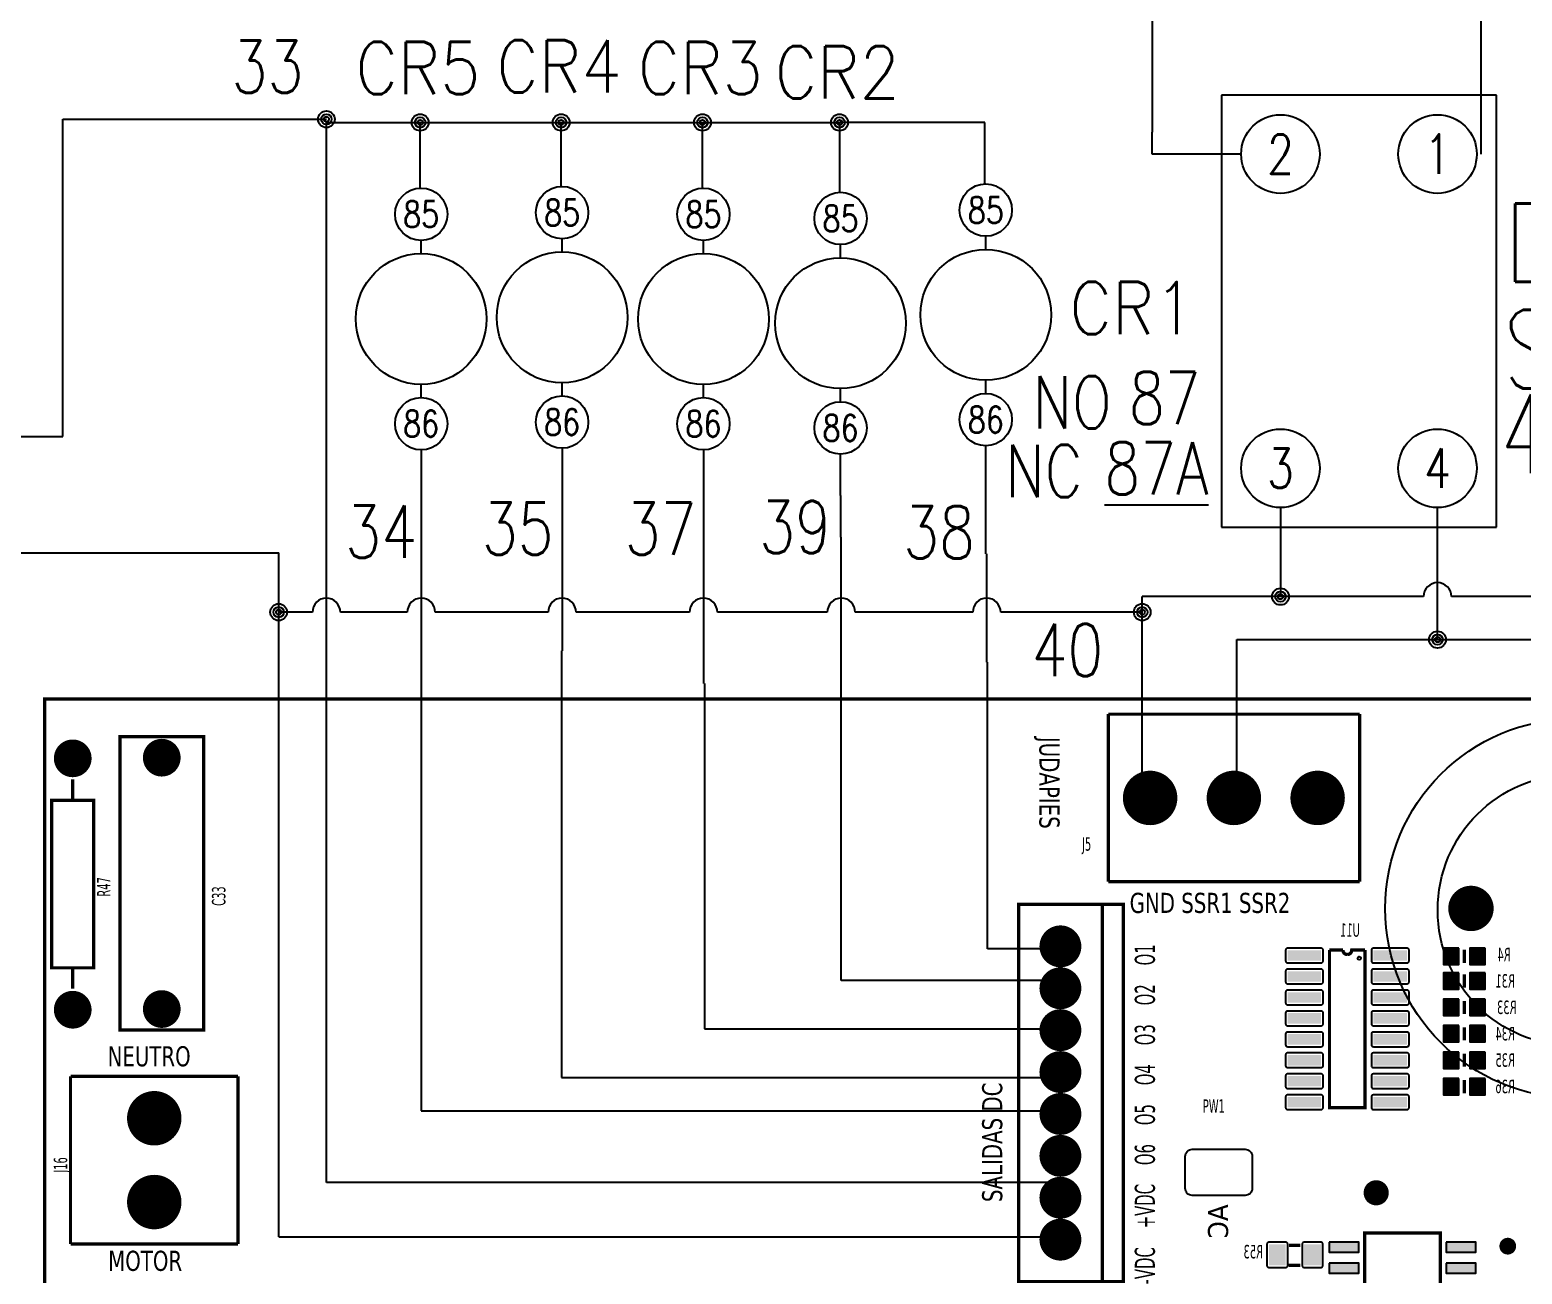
# Model space of a CAD drawing. Header units: millimetres. Extents: x 123.5 to 144.3, y 105.4 to 121.6.
# Drawn here: x 127.99 to 133.33, y 109.16 to 113.61 of the extents above; entities that cross this region are included whole.
import ezdxf
from ezdxf.enums import TextEntityAlignment as Align

# ---------------------------------------------------------------- set-up
doc = ezdxf.new("R2010")
doc.units = ezdxf.units.MM
for name, color, linetype in [('DESC', 250, 'Continuous'), ('MISC', 7, 'Continuous'), ('SYMS', 7, 'Continuous'), ('TAGS', 250, 'Continuous'), ('TERMS', 250, 'Continuous'), ('WIREFIXED', 7, 'Continuous'), ('WIRES', 7, 'Continuous'), ('XREF', 7, 'Continuous')]:
    doc.layers.add(name, color=color, linetype=linetype)
doc.styles.get("Standard").update_dxf_attribs({"font": 'tahoma.ttf'})
doc.styles.add('WD', font='romans.shx')

# ---------------------------------------------------------------- blocks, each defined once
blk = doc.blocks.new('RPAD')
blk.add_trace([(-0.5, -0.5), (-0.5, 0.5), (0.5, -0.5), (0.5, 0.5)])
blk = doc.blocks.new('EPAD')
at = {"const_width": 0.5}
blk.add_lwpolyline([(-0.25, 0, 1), (0.25, 0, 1)], format="xyb", close=True, dxfattribs=at)
blk = doc.blocks.new('psocboardV2')
at = {"const_width": 0.00787}
for points in [[(113.3921, 109.2416), (120.0378, 109.2416), (120.0378, 112.3558), (113.3921, 112.3558), (113.3921, 109.2416)], [(113.3921, 109.2416), (120.0378, 109.2416), (120.0378, 112.3558), (113.3921, 112.3558), (113.3921, 109.2416)], [(113.3921, 109.2416), (120.0378, 109.2416), (120.0378, 112.3558), (113.3921, 112.3558), (113.3921, 109.2416)], [(115.9315, 111.9196), (115.9315, 112.3196)], [(116.5315, 112.3196), (115.9315, 112.3196)], [(115.9315, 111.9196), (115.9315, 112.3196)], [(116.5315, 112.3196), (115.9315, 112.3196)], [(115.9315, 111.9196), (115.9315, 112.3196)], [(116.5315, 112.3196), (115.9315, 112.3196)], [(116.5315, 111.9196), (116.5315, 112.3196)], [(116.5315, 111.9196), (116.5315, 112.3196)], [(116.5315, 111.9196), (116.5315, 112.3196)], [(113.5716, 111.5657), (113.7716, 111.5657), (113.7716, 112.2657), (113.5716, 112.2657), (113.5716, 111.5657)], [(113.5716, 111.5657), (113.7716, 111.5657), (113.7716, 112.2657), (113.5716, 112.2657), (113.5716, 111.5657)], [(113.5716, 111.5657), (113.7716, 111.5657), (113.7716, 112.2657), (113.5716, 112.2657), (113.5716, 111.5657)], [(113.459, 112.1641), (113.459, 112.1141)], [(113.459, 112.1641), (113.459, 112.1141)], [(113.459, 112.1641), (113.459, 112.1141)], [(113.409, 111.7141), (113.509, 111.7141), (113.509, 112.1141), (113.409, 112.1141), (113.409, 111.7141)], [(113.409, 111.7141), (113.509, 111.7141), (113.509, 112.1141), (113.409, 112.1141), (113.409, 111.7141)], [(113.409, 111.7141), (113.509, 111.7141), (113.509, 112.1141), (113.409, 112.1141), (113.409, 111.7141)], [(115.9315, 111.9196), (116.5315, 111.9196)], [(115.9315, 111.9196), (116.5315, 111.9196)], [(115.9315, 111.9196), (116.5315, 111.9196)], [(115.7173, 110.9653), (115.9673, 110.9653), (115.9673, 111.8653), (115.7173, 111.8653), (115.7173, 110.9653)], [(115.7173, 110.9653), (115.9673, 110.9653), (115.9673, 111.8653), (115.7173, 111.8653), (115.7173, 110.9653)], [(115.7173, 110.9653), (115.9673, 110.9653), (115.9673, 111.8653), (115.7173, 111.8653), (115.7173, 110.9653)], [(115.9173, 111.8653), (115.9173, 110.9653)], [(115.9173, 111.8653), (115.9173, 110.9653)], [(115.9173, 111.8653), (115.9173, 110.9653)], [(116.4917, 111.7564), (116.4598, 111.7564)], [(116.4598, 111.7564), (116.4598, 111.7434)], [(116.4917, 111.7564), (116.4598, 111.7564)], [(116.4598, 111.7564), (116.4598, 111.7434)], [(116.4917, 111.7564), (116.4598, 111.7564)], [(116.4598, 111.7564), (116.4598, 111.7434)], [(116.4598, 111.7434), (116.4598, 111.3934)], [(116.4598, 111.7434), (116.4598, 111.3934)], [(116.4598, 111.7434), (116.4598, 111.3934)], [(116.4917, 111.7564), (116.4925, 111.7522), (116.4948, 111.7489), (116.4981, 111.7466), (116.5023, 111.7458)], [(116.4917, 111.7564), (116.4925, 111.7522), (116.4948, 111.7489), (116.4981, 111.7466), (116.5023, 111.7458)], [(116.4917, 111.7564), (116.4925, 111.7522), (116.4948, 111.7489), (116.4981, 111.7466), (116.5023, 111.7458)], [(116.5448, 111.7564), (116.5129, 111.7564), (116.5121, 111.7522), (116.5099, 111.7489), (116.5065, 111.7466), (116.5023, 111.7458)], [(116.5448, 111.7564), (116.5129, 111.7564), (116.5121, 111.7522), (116.5099, 111.7489), (116.5065, 111.7466), (116.5023, 111.7458)], [(116.5448, 111.7564), (116.5129, 111.7564), (116.5121, 111.7522), (116.5099, 111.7489), (116.5065, 111.7466), (116.5023, 111.7458)], [(116.5448, 111.7434), (116.5448, 111.7564)], [(116.5448, 111.7434), (116.5448, 111.7564)], [(116.5448, 111.7434), (116.5448, 111.7564)], [(116.5448, 111.7434), (116.5448, 111.3934)], [(116.5448, 111.7434), (116.5448, 111.3934)], [(116.5448, 111.7434), (116.5448, 111.3934)], [(116.7819, 111.7574), (116.7819, 111.7259)], [(116.7819, 111.7574), (116.7819, 111.7259)], [(116.7819, 111.7574), (116.7819, 111.7259)], [(113.459, 111.7141), (113.459, 111.6641)], [(113.459, 111.7141), (113.459, 111.6641)], [(113.459, 111.7141), (113.459, 111.6641)], [(116.7819, 111.6983), (116.7819, 111.6668)], [(116.7819, 111.6983), (116.7819, 111.6668)], [(116.7819, 111.6983), (116.7819, 111.6668)], [(116.7819, 111.6353), (116.7819, 111.6038)], [(116.7819, 111.6353), (116.7819, 111.6038)], [(116.7819, 111.6353), (116.7819, 111.6038)], [(116.7819, 111.5723), (116.7819, 111.5408)], [(116.7819, 111.5723), (116.7819, 111.5408)], [(116.7819, 111.5723), (116.7819, 111.5408)], [(116.7819, 111.5094), (116.7819, 111.4779)], [(116.7819, 111.5094), (116.7819, 111.4779)], [(116.7819, 111.5094), (116.7819, 111.4779)], [(113.4537, 111.455), (113.8537, 111.455)], [(113.4537, 111.055), (113.4537, 111.455)], [(113.4537, 111.455), (113.8537, 111.455)], [(113.4537, 111.055), (113.4537, 111.455)], [(113.4537, 111.455), (113.8537, 111.455)], [(113.4537, 111.055), (113.4537, 111.455)], [(113.8537, 111.055), (113.8537, 111.455)], [(113.8537, 111.055), (113.8537, 111.455)], [(113.8537, 111.055), (113.8537, 111.455)], [(116.7819, 111.4464), (116.7819, 111.4149)], [(116.7819, 111.4464), (116.7819, 111.4149)], [(116.7819, 111.4464), (116.7819, 111.4149)], [(116.4898, 111.3804), (116.4598, 111.3804), (116.4598, 111.3934)], [(116.4898, 111.3804), (116.4598, 111.3804), (116.4598, 111.3934)], [(116.4898, 111.3804), (116.4598, 111.3804), (116.4598, 111.3934)], [(116.5448, 111.3934), (116.5448, 111.3804), (116.5148, 111.3804)], [(116.5448, 111.3934), (116.5448, 111.3804), (116.5148, 111.3804)], [(116.5448, 111.3934), (116.5448, 111.3804), (116.5148, 111.3804)], [(116.5148, 111.3804), (116.4898, 111.3804)], [(116.5148, 111.3804), (116.4898, 111.3804)], [(116.5148, 111.3804), (116.4898, 111.3804)], [(116.5437, 111.0808), (116.7248, 111.0808), (116.7248, 110.8643), (116.5437, 110.8643), (116.5437, 111.0808)], [(116.5437, 111.0808), (116.7248, 111.0808), (116.7248, 110.8643), (116.5437, 110.8643), (116.5437, 111.0808)], [(116.5437, 111.0808), (116.7248, 111.0808), (116.7248, 110.8643), (116.5437, 110.8643), (116.5437, 111.0808)], [(113.4537, 111.055), (113.8537, 111.055)], [(113.4537, 111.055), (113.8537, 111.055)], [(113.4537, 111.055), (113.8537, 111.055)], [(116.3903, 111.052), (116.3633, 111.052)], [(116.3903, 111.052), (116.3633, 111.052)], [(116.3903, 111.052), (116.3633, 111.052)], [(116.3903, 111.004), (116.3623, 111.004)], [(116.3903, 111.004), (116.3623, 111.004)], [(116.3903, 111.004), (116.3623, 111.004)]]:
    blk.add_lwpolyline(points, dxfattribs=at)
for points in [[(116.3548, 111.7559), (116.3548, 111.7309), (116.3549, 111.7299), (116.3552, 111.7289), (116.3557, 111.7281), (116.3563, 111.7274), (116.357, 111.7267), (116.3579, 111.7263), (116.3588, 111.726), (116.3598, 111.7259), (116.4398, 111.7259), (116.4408, 111.726), (116.4418, 111.7263), (116.4426, 111.7267), (116.4434, 111.7274), (116.444, 111.7281), (116.4444, 111.7289), (116.4447, 111.7299), (116.4448, 111.7309), (116.4448, 111.7559), (116.4447, 111.7569), (116.4444, 111.7579), (116.444, 111.7587), (116.4434, 111.7595), (116.4426, 111.7601), (116.4418, 111.7605), (116.4408, 111.7608), (116.4398, 111.7609), (116.3598, 111.7609), (116.3588, 111.7608), (116.3579, 111.7605), (116.357, 111.7601), (116.3563, 111.7595), (116.3557, 111.7587), (116.3552, 111.7579), (116.3549, 111.7569), (116.3548, 111.7559)], [(116.6498, 111.7309), (116.6498, 111.7559), (116.6497, 111.7569), (116.6494, 111.7579), (116.649, 111.7587), (116.6484, 111.7595), (116.6476, 111.7601), (116.6468, 111.7605), (116.6458, 111.7608), (116.6448, 111.7609), (116.5648, 111.7609), (116.5638, 111.7608), (116.5629, 111.7605), (116.562, 111.7601), (116.5613, 111.7595), (116.5607, 111.7587), (116.5602, 111.7579), (116.5599, 111.7569), (116.5598, 111.7559), (116.5598, 111.7309), (116.5599, 111.7299), (116.5602, 111.7289), (116.5607, 111.7281), (116.5613, 111.7274), (116.562, 111.7267), (116.5629, 111.7263), (116.5638, 111.726), (116.5648, 111.7259), (116.6448, 111.7259), (116.6458, 111.726), (116.6468, 111.7263), (116.6476, 111.7267), (116.6484, 111.7274), (116.649, 111.7281), (116.6494, 111.7289), (116.6497, 111.7299), (116.6498, 111.7309)], [(116.7689, 111.7611), (116.7319, 111.7611), (116.7319, 111.7221), (116.7689, 111.7221), (116.7689, 111.7611)], [(116.8318, 111.7611), (116.7948, 111.7611), (116.7948, 111.7221), (116.8318, 111.7221), (116.8318, 111.7611)], [(116.3548, 111.7059), (116.3548, 111.6809), (116.3549, 111.6799), (116.3552, 111.6789), (116.3557, 111.6781), (116.3563, 111.6774), (116.357, 111.6767), (116.3579, 111.6763), (116.3588, 111.676), (116.3598, 111.6759), (116.4398, 111.6759), (116.4408, 111.676), (116.4418, 111.6763), (116.4426, 111.6767), (116.4434, 111.6774), (116.444, 111.6781), (116.4444, 111.6789), (116.4447, 111.6799), (116.4448, 111.6809), (116.4448, 111.7059), (116.4447, 111.7069), (116.4444, 111.7079), (116.444, 111.7087), (116.4434, 111.7095), (116.4426, 111.7101), (116.4418, 111.7105), (116.4408, 111.7108), (116.4398, 111.7109), (116.3598, 111.7109), (116.3588, 111.7108), (116.3579, 111.7105), (116.357, 111.7101), (116.3563, 111.7095), (116.3557, 111.7087), (116.3552, 111.7079), (116.3549, 111.7069), (116.3548, 111.7059)], [(116.6498, 111.6809), (116.6498, 111.7059), (116.6497, 111.7069), (116.6494, 111.7079), (116.649, 111.7087), (116.6484, 111.7095), (116.6476, 111.7101), (116.6468, 111.7105), (116.6458, 111.7108), (116.6448, 111.7109), (116.5648, 111.7109), (116.5638, 111.7108), (116.5629, 111.7105), (116.562, 111.7101), (116.5613, 111.7095), (116.5607, 111.7087), (116.5602, 111.7079), (116.5599, 111.7069), (116.5598, 111.7059), (116.5598, 111.6809), (116.5599, 111.6799), (116.5602, 111.6789), (116.5607, 111.6781), (116.5613, 111.6774), (116.562, 111.6767), (116.5629, 111.6763), (116.5638, 111.676), (116.5648, 111.6759), (116.6448, 111.6759), (116.6458, 111.676), (116.6468, 111.6763), (116.6476, 111.6767), (116.6484, 111.6774), (116.649, 111.6781), (116.6494, 111.6789), (116.6497, 111.6799), (116.6498, 111.6809)], [(116.7689, 111.7021), (116.7319, 111.7021), (116.7319, 111.6631), (116.7689, 111.6631), (116.7689, 111.7021)], [(116.8318, 111.7021), (116.7948, 111.7021), (116.7948, 111.6631), (116.8318, 111.6631), (116.8318, 111.7021)], [(116.3548, 111.6559), (116.3548, 111.6309), (116.3549, 111.6299), (116.3552, 111.6289), (116.3557, 111.6281), (116.3563, 111.6274), (116.357, 111.6267), (116.3579, 111.6263), (116.3588, 111.626), (116.3598, 111.6259), (116.4398, 111.6259), (116.4408, 111.626), (116.4418, 111.6263), (116.4426, 111.6267), (116.4434, 111.6274), (116.444, 111.6281), (116.4444, 111.6289), (116.4447, 111.6299), (116.4448, 111.6309), (116.4448, 111.6559), (116.4447, 111.6569), (116.4444, 111.6579), (116.444, 111.6587), (116.4434, 111.6595), (116.4426, 111.6601), (116.4418, 111.6605), (116.4408, 111.6608), (116.4398, 111.6609), (116.3598, 111.6609), (116.3588, 111.6608), (116.3579, 111.6605), (116.357, 111.6601), (116.3563, 111.6595), (116.3557, 111.6587), (116.3552, 111.6579), (116.3549, 111.6569), (116.3548, 111.6559)], [(116.6498, 111.6309), (116.6498, 111.6559), (116.6497, 111.6569), (116.6494, 111.6579), (116.649, 111.6587), (116.6484, 111.6595), (116.6476, 111.6601), (116.6468, 111.6605), (116.6458, 111.6608), (116.6448, 111.6609), (116.5648, 111.6609), (116.5638, 111.6608), (116.5629, 111.6605), (116.562, 111.6601), (116.5613, 111.6595), (116.5607, 111.6587), (116.5602, 111.6579), (116.5599, 111.6569), (116.5598, 111.6559), (116.5598, 111.6309), (116.5599, 111.6299), (116.5602, 111.6289), (116.5607, 111.6281), (116.5613, 111.6274), (116.562, 111.6267), (116.5629, 111.6263), (116.5638, 111.626), (116.5648, 111.6259), (116.6448, 111.6259), (116.6458, 111.626), (116.6468, 111.6263), (116.6476, 111.6267), (116.6484, 111.6274), (116.649, 111.6281), (116.6494, 111.6289), (116.6497, 111.6299), (116.6498, 111.6309)], [(116.7689, 111.6391), (116.7319, 111.6391), (116.7319, 111.6001), (116.7689, 111.6001), (116.7689, 111.6391)], [(116.8318, 111.6391), (116.7948, 111.6391), (116.7948, 111.6001), (116.8318, 111.6001), (116.8318, 111.6391)], [(116.3548, 111.6059), (116.3548, 111.5809), (116.3549, 111.5799), (116.3552, 111.5789), (116.3557, 111.5781), (116.3563, 111.5774), (116.357, 111.5767), (116.3579, 111.5763), (116.3588, 111.576), (116.3598, 111.5759), (116.4398, 111.5759), (116.4408, 111.576), (116.4418, 111.5763), (116.4426, 111.5767), (116.4434, 111.5774), (116.444, 111.5781), (116.4444, 111.5789), (116.4447, 111.5799), (116.4448, 111.5809), (116.4448, 111.6059), (116.4447, 111.6069), (116.4444, 111.6079), (116.444, 111.6087), (116.4434, 111.6095), (116.4426, 111.6101), (116.4418, 111.6105), (116.4408, 111.6108), (116.4398, 111.6109), (116.3598, 111.6109), (116.3588, 111.6108), (116.3579, 111.6105), (116.357, 111.6101), (116.3563, 111.6095), (116.3557, 111.6087), (116.3552, 111.6079), (116.3549, 111.6069), (116.3548, 111.6059)], [(116.6498, 111.5809), (116.6498, 111.6059), (116.6497, 111.6069), (116.6494, 111.6079), (116.649, 111.6087), (116.6484, 111.6095), (116.6476, 111.6101), (116.6468, 111.6105), (116.6458, 111.6108), (116.6448, 111.6109), (116.5648, 111.6109), (116.5638, 111.6108), (116.5629, 111.6105), (116.562, 111.6101), (116.5613, 111.6095), (116.5607, 111.6087), (116.5602, 111.6079), (116.5599, 111.6069), (116.5598, 111.6059), (116.5598, 111.5809), (116.5599, 111.5799), (116.5602, 111.5789), (116.5607, 111.5781), (116.5613, 111.5774), (116.562, 111.5767), (116.5629, 111.5763), (116.5638, 111.576), (116.5648, 111.5759), (116.6448, 111.5759), (116.6458, 111.576), (116.6468, 111.5763), (116.6476, 111.5767), (116.6484, 111.5774), (116.649, 111.5781), (116.6494, 111.5789), (116.6497, 111.5799), (116.6498, 111.5809)], [(116.7689, 111.5761), (116.7319, 111.5761), (116.7319, 111.5371), (116.7689, 111.5371), (116.7689, 111.5761)], [(116.8318, 111.5761), (116.7948, 111.5761), (116.7948, 111.5371), (116.8318, 111.5371), (116.8318, 111.5761)], [(116.3548, 111.5559), (116.3548, 111.5309), (116.3549, 111.5299), (116.3552, 111.5289), (116.3557, 111.5281), (116.3563, 111.5274), (116.357, 111.5267), (116.3579, 111.5263), (116.3588, 111.526), (116.3598, 111.5259), (116.4398, 111.5259), (116.4408, 111.526), (116.4418, 111.5263), (116.4426, 111.5267), (116.4434, 111.5274), (116.444, 111.5281), (116.4444, 111.5289), (116.4447, 111.5299), (116.4448, 111.5309), (116.4448, 111.5559), (116.4447, 111.5569), (116.4444, 111.5579), (116.444, 111.5587), (116.4434, 111.5595), (116.4426, 111.5601), (116.4418, 111.5605), (116.4408, 111.5608), (116.4398, 111.5609), (116.3598, 111.5609), (116.3588, 111.5608), (116.3579, 111.5605), (116.357, 111.5601), (116.3563, 111.5595), (116.3557, 111.5587), (116.3552, 111.5579), (116.3549, 111.5569), (116.3548, 111.5559)], [(116.6498, 111.5309), (116.6498, 111.5559), (116.6497, 111.5569), (116.6494, 111.5579), (116.649, 111.5587), (116.6484, 111.5595), (116.6476, 111.5601), (116.6468, 111.5605), (116.6458, 111.5608), (116.6448, 111.5609), (116.5648, 111.5609), (116.5638, 111.5608), (116.5629, 111.5605), (116.562, 111.5601), (116.5613, 111.5595), (116.5607, 111.5587), (116.5602, 111.5579), (116.5599, 111.5569), (116.5598, 111.5559), (116.5598, 111.5309), (116.5599, 111.5299), (116.5602, 111.5289), (116.5607, 111.5281), (116.5613, 111.5274), (116.562, 111.5267), (116.5629, 111.5263), (116.5638, 111.526), (116.5648, 111.5259), (116.6448, 111.5259), (116.6458, 111.526), (116.6468, 111.5263), (116.6476, 111.5267), (116.6484, 111.5274), (116.649, 111.5281), (116.6494, 111.5289), (116.6497, 111.5299), (116.6498, 111.5309)], [(116.3548, 111.5059), (116.3548, 111.4809), (116.3549, 111.4799), (116.3552, 111.4789), (116.3557, 111.4781), (116.3563, 111.4774), (116.357, 111.4767), (116.3579, 111.4763), (116.3588, 111.476), (116.3598, 111.4759), (116.4398, 111.4759), (116.4408, 111.476), (116.4418, 111.4763), (116.4426, 111.4767), (116.4434, 111.4774), (116.444, 111.4781), (116.4444, 111.4789), (116.4447, 111.4799), (116.4448, 111.4809), (116.4448, 111.5059), (116.4447, 111.5069), (116.4444, 111.5079), (116.444, 111.5087), (116.4434, 111.5095), (116.4426, 111.5101), (116.4418, 111.5105), (116.4408, 111.5108), (116.4398, 111.5109), (116.3598, 111.5109), (116.3588, 111.5108), (116.3579, 111.5105), (116.357, 111.5101), (116.3563, 111.5095), (116.3557, 111.5087), (116.3552, 111.5079), (116.3549, 111.5069), (116.3548, 111.5059)], [(116.6498, 111.4809), (116.6498, 111.5059), (116.6497, 111.5069), (116.6494, 111.5079), (116.649, 111.5087), (116.6484, 111.5095), (116.6476, 111.5101), (116.6468, 111.5105), (116.6458, 111.5108), (116.6448, 111.5109), (116.5648, 111.5109), (116.5638, 111.5108), (116.5629, 111.5105), (116.562, 111.5101), (116.5613, 111.5095), (116.5607, 111.5087), (116.5602, 111.5079), (116.5599, 111.5069), (116.5598, 111.5059), (116.5598, 111.4809), (116.5599, 111.4799), (116.5602, 111.4789), (116.5607, 111.4781), (116.5613, 111.4774), (116.562, 111.4767), (116.5629, 111.4763), (116.5638, 111.476), (116.5648, 111.4759), (116.6448, 111.4759), (116.6458, 111.476), (116.6468, 111.4763), (116.6476, 111.4767), (116.6484, 111.4774), (116.649, 111.4781), (116.6494, 111.4789), (116.6497, 111.4799), (116.6498, 111.4809)], [(116.7689, 111.5131), (116.7319, 111.5131), (116.7319, 111.4741), (116.7689, 111.4741), (116.7689, 111.5131)], [(116.8318, 111.5131), (116.7948, 111.5131), (116.7948, 111.4741), (116.8318, 111.4741), (116.8318, 111.5131)], [(116.3548, 111.4559), (116.3548, 111.4309), (116.3549, 111.4299), (116.3552, 111.4289), (116.3557, 111.4281), (116.3563, 111.4274), (116.357, 111.4267), (116.3579, 111.4263), (116.3588, 111.426), (116.3598, 111.4259), (116.4398, 111.4259), (116.4408, 111.426), (116.4418, 111.4263), (116.4426, 111.4267), (116.4434, 111.4274), (116.444, 111.4281), (116.4444, 111.4289), (116.4447, 111.4299), (116.4448, 111.4309), (116.4448, 111.4559), (116.4447, 111.4569), (116.4444, 111.4579), (116.444, 111.4587), (116.4434, 111.4595), (116.4426, 111.4601), (116.4418, 111.4605), (116.4408, 111.4608), (116.4398, 111.4609), (116.3598, 111.4609), (116.3588, 111.4608), (116.3579, 111.4605), (116.357, 111.4601), (116.3563, 111.4595), (116.3557, 111.4587), (116.3552, 111.4579), (116.3549, 111.4569), (116.3548, 111.4559)], [(116.6498, 111.4309), (116.6498, 111.4559), (116.6497, 111.4569), (116.6494, 111.4579), (116.649, 111.4587), (116.6484, 111.4595), (116.6476, 111.4601), (116.6468, 111.4605), (116.6458, 111.4608), (116.6448, 111.4609), (116.5648, 111.4609), (116.5638, 111.4608), (116.5629, 111.4605), (116.562, 111.4601), (116.5613, 111.4595), (116.5607, 111.4587), (116.5602, 111.4579), (116.5599, 111.4569), (116.5598, 111.4559), (116.5598, 111.4309), (116.5599, 111.4299), (116.5602, 111.4289), (116.5607, 111.4281), (116.5613, 111.4274), (116.562, 111.4267), (116.5629, 111.4263), (116.5638, 111.426), (116.5648, 111.4259), (116.6448, 111.4259), (116.6458, 111.426), (116.6468, 111.4263), (116.6476, 111.4267), (116.6484, 111.4274), (116.649, 111.4281), (116.6494, 111.4289), (116.6497, 111.4299), (116.6498, 111.4309)], [(116.7689, 111.4501), (116.7319, 111.4501), (116.7319, 111.4111), (116.7689, 111.4111), (116.7689, 111.4501)], [(116.8318, 111.4501), (116.7948, 111.4501), (116.7948, 111.4111), (116.8318, 111.4111), (116.8318, 111.4501)], [(116.3548, 111.4059), (116.3548, 111.3809), (116.3549, 111.3799), (116.3552, 111.3789), (116.3557, 111.3781), (116.3563, 111.3774), (116.357, 111.3767), (116.3579, 111.3763), (116.3588, 111.376), (116.3598, 111.3759), (116.4398, 111.3759), (116.4408, 111.376), (116.4418, 111.3763), (116.4426, 111.3767), (116.4434, 111.3774), (116.444, 111.3781), (116.4444, 111.3789), (116.4447, 111.3799), (116.4448, 111.3809), (116.4448, 111.4059), (116.4447, 111.4069), (116.4444, 111.4079), (116.444, 111.4087), (116.4434, 111.4095), (116.4426, 111.4101), (116.4418, 111.4105), (116.4408, 111.4108), (116.4398, 111.4109), (116.3598, 111.4109), (116.3588, 111.4108), (116.3579, 111.4105), (116.357, 111.4101), (116.3563, 111.4095), (116.3557, 111.4087), (116.3552, 111.4079), (116.3549, 111.4069), (116.3548, 111.4059)], [(116.6498, 111.3809), (116.6498, 111.4059), (116.6497, 111.4069), (116.6494, 111.4079), (116.649, 111.4087), (116.6484, 111.4095), (116.6476, 111.4101), (116.6468, 111.4105), (116.6458, 111.4108), (116.6448, 111.4109), (116.5648, 111.4109), (116.5638, 111.4108), (116.5629, 111.4105), (116.562, 111.4101), (116.5613, 111.4095), (116.5607, 111.4087), (116.5602, 111.4079), (116.5599, 111.4069), (116.5598, 111.4059), (116.5598, 111.3809), (116.5599, 111.3799), (116.5602, 111.3789), (116.5607, 111.3781), (116.5613, 111.3774), (116.562, 111.3767), (116.5629, 111.3763), (116.5638, 111.376), (116.5648, 111.3759), (116.6448, 111.3759), (116.6458, 111.376), (116.6468, 111.3763), (116.6476, 111.3767), (116.6484, 111.3774), (116.649, 111.3781), (116.6494, 111.3789), (116.6497, 111.3799), (116.6498, 111.3809)], [(116.1152, 111.1879), (116.1152, 111.2639), (116.1156, 111.2674), (116.1165, 111.2706), (116.1181, 111.2735), (116.1202, 111.276), (116.1227, 111.278), (116.1255, 111.2796), (116.1288, 111.2805), (116.1322, 111.2809), (116.2582, 111.2809), (116.2617, 111.2805), (116.2649, 111.2796), (116.2678, 111.278), (116.2703, 111.276), (116.2724, 111.2735), (116.2739, 111.2706), (116.2749, 111.2674), (116.2752, 111.2639), (116.2752, 111.1879), (116.2749, 111.1844), (116.2739, 111.1812), (116.2724, 111.1783), (116.2703, 111.1758), (116.2678, 111.1737), (116.2649, 111.1722), (116.2617, 111.1712), (116.2582, 111.1709), (116.1322, 111.1709), (116.1288, 111.1712), (116.1255, 111.1722), (116.1227, 111.1737), (116.1202, 111.1758), (116.1181, 111.1783), (116.1165, 111.1812), (116.1156, 111.1844), (116.1152, 111.1879)], [(116.3553, 111.059), (116.3153, 111.059), (116.3143, 111.0589), (116.3134, 111.0587), (116.3125, 111.0582), (116.3118, 111.0576), (116.3112, 111.0569), (116.3107, 111.056), (116.3104, 111.0551), (116.3103, 111.054), (116.3103, 111.004), (116.3104, 111.003), (116.3107, 111.0021), (116.3112, 111.0012), (116.3118, 111.0005), (116.3125, 110.9999), (116.3134, 110.9994), (116.3143, 110.9991), (116.3153, 110.999), (116.3553, 110.999), (116.3564, 110.9991), (116.3573, 110.9994), (116.3581, 110.9999), (116.3589, 111.0005), (116.3595, 111.0012), (116.3599, 111.0021), (116.3602, 111.003), (116.3603, 111.004), (116.3603, 111.054), (116.3602, 111.0551), (116.3599, 111.056), (116.3595, 111.0569), (116.3589, 111.0576), (116.3581, 111.0582), (116.3573, 111.0587), (116.3564, 111.0589), (116.3553, 111.059)], [(116.4393, 111.059), (116.3993, 111.059), (116.3983, 111.0589), (116.3974, 111.0587), (116.3965, 111.0582), (116.3958, 111.0576), (116.3952, 111.0569), (116.3947, 111.056), (116.3944, 111.0551), (116.3943, 111.054), (116.3943, 111.004), (116.3944, 111.003), (116.3947, 111.0021), (116.3952, 111.0012), (116.3958, 111.0005), (116.3965, 110.9999), (116.3974, 110.9994), (116.3983, 110.9991), (116.3993, 110.999), (116.4393, 110.999), (116.4404, 110.9991), (116.4413, 110.9994), (116.4421, 110.9999), (116.4429, 111.0005), (116.4435, 111.0012), (116.4439, 111.0021), (116.4442, 111.003), (116.4443, 111.004), (116.4443, 111.054), (116.4442, 111.0551), (116.4439, 111.056), (116.4435, 111.0569), (116.4429, 111.0576), (116.4421, 111.0582), (116.4413, 111.0587), (116.4404, 111.0589), (116.4393, 111.059)], [(116.4589, 111.0595), (116.4589, 111.0355), (116.5299, 111.0355), (116.5299, 111.0595), (116.4589, 111.0595)], [(116.7385, 111.0595), (116.7385, 111.0355), (116.8095, 111.0355), (116.8095, 111.0595), (116.7385, 111.0595)], [(116.4589, 111.0095), (116.4589, 110.9855), (116.5299, 110.9855), (116.5299, 111.0095), (116.4589, 111.0095)], [(116.7385, 111.0095), (116.7385, 110.9855), (116.8095, 110.9855), (116.8095, 111.0095), (116.7385, 111.0095)]]:
    blk.add_lwpolyline(points, close=True)
for centre, radius in [((117.0456, 111.8558), 0.4528), ((117.0456, 111.8558), 0.4528), ((117.0456, 111.8558), 0.4528), ((117.0417, 111.8519), 0.3236), ((117.0417, 111.8519), 0.3236), ((117.0417, 111.8519), 0.3236), ((116.5308, 111.737), 0.004), ((116.5308, 111.737), 0.004), ((116.5308, 111.737), 0.004)]:
    blk.add_circle(centre, radius)
for name, p, xscale, yscale in [('EPAD', (113.459, 112.2141), 0.09, 0.09), ('EPAD', (113.6716, 112.2157), 0.09, 0.09), ('EPAD', (116.0315, 112.1196), 0.13, 0.13), ('EPAD', (116.2315, 112.1196), 0.13, 0.13), ('EPAD', (116.4315, 112.1196), 0.13, 0.13), ('EPAD', (116.7976, 111.8558), 0.108425, 0.108425), ('EPAD', (115.8173, 111.7653), 0.1, 0.1), ('RPAD', (116.7504, 111.7416), 0.037, 0.039), ('RPAD', (116.8133, 111.7416), 0.037, 0.039), ('EPAD', (115.8173, 111.6653), 0.1, 0.1), ('RPAD', (116.7504, 111.6826), 0.037, 0.039), ('RPAD', (116.8133, 111.6826), 0.037, 0.039), ('EPAD', (113.459, 111.6141), 0.09, 0.09), ('EPAD', (113.6716, 111.6157), 0.09, 0.09), ('RPAD', (116.7504, 111.6196), 0.037, 0.039), ('RPAD', (116.8133, 111.6196), 0.037, 0.039), ('EPAD', (115.8173, 111.5653), 0.1, 0.1), ('RPAD', (116.7504, 111.5566), 0.037, 0.039), ('RPAD', (116.8133, 111.5566), 0.037, 0.039), ('EPAD', (115.8173, 111.4653), 0.1, 0.1), ('RPAD', (116.7504, 111.4936), 0.037, 0.039), ('RPAD', (116.8133, 111.4936), 0.037, 0.039), ('RPAD', (116.7504, 111.4306), 0.037, 0.039), ('RPAD', (116.8133, 111.4306), 0.037, 0.039), ('EPAD', (113.6537, 111.355), 0.13, 0.13), ('EPAD', (115.8173, 111.3653), 0.1, 0.1), ('EPAD', (115.8173, 111.2653), 0.1, 0.1), ('EPAD', (113.6537, 111.155), 0.13, 0.13), ('EPAD', (115.8173, 111.1653), 0.1, 0.1), ('EPAD', (116.5713, 111.1771), 0.06, 0.06), ('EPAD', (115.8173, 111.0653), 0.1, 0.1), ('EPAD', (116.8855, 111.0497), 0.04, 0.04), ('RPAD', (116.3353, 111.029), 0.04, 0.05), ('RPAD', (116.4193, 111.029), 0.04, 0.05)]:
    blk.add_blockref(name, p, dxfattribs=dict(xscale=xscale, yscale=yscale))
for p, xscale, yscale, rotation in [((116.3998, 111.7434), 0.025, 0.08, 90), ((116.6048, 111.7434), 0.025, 0.08, 270), ((116.3998, 111.6934), 0.025, 0.08, 90), ((116.6048, 111.6934), 0.025, 0.08, 270), ((116.3998, 111.6434), 0.025, 0.08, 90), ((116.6048, 111.6434), 0.025, 0.08, 270), ((116.3998, 111.5934), 0.025, 0.08, 90), ((116.6048, 111.5934), 0.025, 0.08, 270), ((116.3998, 111.5434), 0.025, 0.08, 90), ((116.6048, 111.5434), 0.025, 0.08, 270), ((116.3998, 111.4934), 0.025, 0.08, 90), ((116.6048, 111.4934), 0.025, 0.08, 270), ((116.3998, 111.4434), 0.025, 0.08, 90), ((116.6048, 111.4434), 0.025, 0.08, 270), ((116.3998, 111.3934), 0.025, 0.08, 90), ((116.6048, 111.3934), 0.025, 0.08, 270), ((116.4944, 111.0475), 0.024, 0.071, 90), ((116.774, 111.0475), 0.024, 0.071, 90), ((116.4944, 110.9975), 0.024, 0.071, 90), ((116.774, 110.9975), 0.024, 0.071, 90)]:
    blk.add_blockref('RPAD', p, dxfattribs=dict(xscale=xscale, yscale=yscale, rotation=rotation))
for s, height, rotation, width, p in [('JUDAPIES', 0.048, 270, 0.833333, (115.7672, 112.2653)), ('JUDAPIES', 0.048, 270, 0.833333, (115.7672, 112.2653)), ('JUDAPIES', 0.048, 270, 0.833333, (115.7672, 112.2653)), ('R47', 0.032, 90, 0.625, (113.549, 111.8841)), ('R47', 0.032, 90, 0.625, (113.549, 111.8841)), ('R47', 0.032, 90, 0.625, (113.549, 111.8841)), ('C33', 0.032, 90, 0.625, (113.8235, 111.862)), ('C33', 0.032, 90, 0.625, (113.8235, 111.862)), ('C33', 0.032, 90, 0.625, (113.8235, 111.862)), ('-VDC    +VDC    O6    O5    O4    O3    O2    O1', 0.048, 90, 0.625, (116.0429, 110.9583)), ('SALIDAS DC', 0.048, 90, 0.833333, (115.6784, 111.155)), ('SALIDAS DC', 0.048, 90, 0.833333, (115.6784, 111.155)), ('SALIDAS DC', 0.048, 90, 0.833333, (115.6784, 111.155)), ('J16', 0.032, 90, 0.625, (113.4458, 111.225)), ('J16', 0.032, 90, 0.625, (113.4458, 111.225)), ('J16', 0.032, 90, 0.625, (113.4458, 111.225))]:
    blk.add_text(s, height=height, rotation=rotation, dxfattribs=dict(width=width)).set_placement(p)
for s, height, width, p in [('J5', 0.032, 0.625, (115.8689, 111.9938)), ('J5', 0.032, 0.625, (115.8689, 111.9938)), ('J5', 0.032, 0.625, (115.8689, 111.9938)), ('GND SSR1 SSR2', 0.048, 0.833333, (115.9826, 111.8451)), ('GND SSR1 SSR2', 0.048, 0.833333, (115.9826, 111.8451)), ('GND SSR1 SSR2', 0.048, 0.833333, (115.9826, 111.8451)), ('NEUTRO', 0.048, 0.833333, (113.5422, 111.479)), ('NEUTRO', 0.048, 0.833333, (113.5422, 111.479)), ('NEUTRO', 0.048, 0.833333, (113.5422, 111.479)), ('PW1', 0.032, 0.625, (116.1574, 111.3681)), ('PW1', 0.032, 0.625, (116.1574, 111.3681)), ('PW1', 0.032, 0.625, (116.1574, 111.3681)), ('MOTOR', 0.048, 0.833333, (113.5437, 110.9908)), ('MOTOR', 0.048, 0.833333, (113.5437, 110.9908)), ('MOTOR', 0.048, 0.833333, (113.5437, 110.9908))]:
    blk.add_text(s, height=height, dxfattribs=dict(width=width)).set_placement(p)
at = {"text_generation_flag": 2, "width": 0.625}
for s, p in [('U11', (116.5323, 111.7884)), ('U11', (116.5323, 111.7884)), ('U11', (116.5323, 111.7884)), ('R4', (116.8924, 111.7299)), ('R4', (116.8924, 111.7299)), ('R4', (116.8924, 111.7299)), ('R31', (116.9024, 111.6669)), ('R31', (116.9024, 111.6669)), ('R31', (116.9024, 111.6669)), ('R33', (116.9063, 111.6039)), ('R33', (116.9063, 111.6039)), ('R33', (116.9063, 111.6039)), ('R34', (116.9024, 111.5409)), ('R34', (116.9024, 111.5409)), ('R34', (116.9024, 111.5409)), ('R35', (116.9024, 111.4779)), ('R35', (116.9024, 111.4779)), ('R35', (116.9024, 111.4779)), ('R36', (116.9024, 111.4149)), ('R36', (116.9024, 111.4149)), ('R36', (116.9024, 111.4149)), ('R53', (116.301, 111.0206)), ('R53', (116.301, 111.0206)), ('R53', (116.301, 111.0206))]:
    blk.add_text(s, height=0.032, dxfattribs=at).set_placement(p)
at = {"text_generation_flag": 2, "width": 1.041667}
blk.add_text('AC', height=0.048, rotation=90, dxfattribs=at).set_placement((116.2177, 111.1498))
blk.add_text('AC', height=0.048, rotation=90, dxfattribs=at).set_placement((116.2177, 111.1498))
blk.add_text('AC', height=0.048, rotation=90, dxfattribs=at).set_placement((116.2177, 111.1498))
blk = doc.blocks.new('VCR1T')
for p, q in [((0, 0.1562), (0, 0.1875)), ((0, -0.1875), (0, -0.1562))]:
    blk.add_line(p, q)
for centre, radius in [((0, 0.25), 0.0625), ((0, 0), 0.1562), ((0, -0.25), 0.0625)]:
    blk.add_circle(centre, radius)
at = {"style": 'WD', "width": 0.7}
for tag, p in [('INST', (0.2812, 0.4141)), ('LOC', (0.2812, 0.2445))]:
    blk.add_attdef(tag, text='', height=0.125, dxfattribs=at).set_placement(p, align=Align.TOP_LEFT)
at = {"color": 7, "style": 'WD', "flags": 1}
for tag, p in [('X2TERM01', (-0.0023, 0.3125)), ('X8TERM02', (0, -0.3118))]:
    blk.add_attdef(tag, p, '', height=0.0125, dxfattribs=at)
at = {"linetype": 'Continuous', "style": 'WD', "width": 0.8, "flags": 8}
for tag, p in [('TERM01', (0, 0.25)), ('TERM02', (0, -0.25))]:
    blk.add_attdef(tag, text='', height=0.0625, dxfattribs=at).set_placement(p, align=Align.MIDDLE_CENTER)
at = {"style": 'WD', "width": 0.9}
for tag, p in [('TAG1', (0.2, -0.0465)), ('DESC1', (-0.256, -1.0197)), ('DESC2', (-0.256, -1.1759)), ('DESC3', (-0.256, -1.3322))]:
    blk.add_attdef(tag, p, '', height=0.125, dxfattribs=at)
at = {"style": 'WD', "flags": 9}
blk.add_attdef('FAMILY', text='', height=0.01, dxfattribs=at).set_placement((-0.2191, -0.0652), align=Align.CENTER)
at = {"linetype": 'Continuous', "style": 'WD', "flags": 9}
for tag, p in [('MFG', (-0.2211, -0.0979)), ('CAT', (-0.2211, -0.0828))]:
    blk.add_attdef(tag, text='', height=0.01, dxfattribs=at).set_placement(p, align=Align.MIDDLE)
blk.add_attdef('ASSYCODE', text='', height=0.01, dxfattribs=at).set_placement((-0.2214, -0.1254), align=Align.CENTER)
at = {"style": 'WD', "width": 0.8, "flags": 8}
for tag, p in [('NO', (-0.256, -1.4884)), ('XREFNO', (-0.0229, -1.4884)), ('NC', (-0.256, -1.6447)), ('XREFNC', (-0.0229, -1.6447))]:
    blk.add_attdef(tag, p, '', height=0.125, dxfattribs=at)
blk = doc.blocks.new('WDDOT')
for radius in [0.03, 0.0187, 0.00929]:
    blk.add_circle((0, 0), radius)
blk = doc.blocks.new('VDV1TF')
for p, q in [((-0.0938, 0.3438), (-0.0938, -0.3438)), ((0.3438, 0.3438), (-0.0938, 0.3438)), ((0.3438, -0.3438), (0.3438, 0.3438)), ((-0.0938, -0.3438), (0.3438, -0.3438))]:
    blk.add_line(p, q)
for centre in [(0, 0.25), (0.25, 0.25), (0, -0.25), (0.25, -0.25)]:
    blk.add_circle(centre, 0.0625)
at = {"style": 'WD', "width": 0.7}
for tag, p in [('INST', (0.1305, 0.5446)), ('LOC', (0.1305, 0.375)), ('RATING2', (0.125, -0.1562))]:
    blk.add_attdef(tag, text='', height=0.125, dxfattribs=at).set_placement(p, align=Align.CENTER)
at = {"style": 'WD', "flags": 1}
for tag, p in [('X2TERM02', (0, 0.3125)), ('X2TERM04', (0.25, 0.3125)), ('X4TERM02', (-0.0625, 0.25)), ('X1TERM04', (0.3125, 0.25)), ('X4TERM01', (-0.0625, -0.25)), ('X1TERM03', (0.3125, -0.25)), ('X8TERM01', (0, -0.3125)), ('X8TERM03', (0.25, -0.3125))]:
    blk.add_attdef(tag, p, '', height=0.0125, dxfattribs=at)
at = {"linetype": 'Continuous', "style": 'WD', "width": 0.8, "flags": 8}
for tag, p in [('TERM02', (0, 0.25)), ('TERM04', (0.25, 0.25)), ('TERM01', (0, -0.25)), ('TERM03', (0.25, -0.25))]:
    blk.add_attdef(tag, text='', height=0.0625, dxfattribs=at).set_placement(p, align=Align.MIDDLE)
at = {"style": 'WD'}
for tag, p, width in [('TAG1', (0.4219, 0.0774), 0.8), ('DESC1', (0.4219, -0.0789), 0.7), ('DESC2', (0.4219, -0.2351), 0.7), ('XREF', (0.4219, -0.3914), 0.7)]:
    blk.add_attdef(tag, p, '', height=0.125, dxfattribs=dict(at, width=width))
at = {"style": 'WD', "width": 0.7}
blk.add_attdef('RATING1', text='', height=0.125, dxfattribs=at).set_placement((0.125, 0.0625), align=Align.MIDDLE)
at = {"style": 'WD', "flags": 9}
blk.add_attdef('FAMILY', text='', height=0.01, dxfattribs=at).set_placement((0.1197, -0.0802), align=Align.CENTER)
at = {"linetype": 'Continuous', "style": 'WD', "flags": 1}
for tag, p in [('CAT', (0.125, -0.0907)), ('MFG', (0.125, -0.1096))]:
    blk.add_attdef(tag, text='', height=0.01, dxfattribs=at).set_placement(p, align=Align.MIDDLE)
at = {"linetype": 'Continuous', "style": 'WD', "flags": 9}
blk.add_attdef('ASSYCODE', text='', height=0.01, dxfattribs=at).set_placement((0.125, -0.1406), align=Align.CENTER)
blk = doc.blocks.new('WD_WNV')
at = {"style": 'WD', "flags": 1}
for tag, p in [('W01USER', (-0.0625, 0.0938)), ('W02USER', (-0.0625, 0.0859)), ('W03USER', (-0.0625, 0.0781)), ('W04USER', (-0.0625, 0.0703)), ('W05USER', (-0.0625, 0.0625)), ('W06USER', (-0.0625, 0.0547)), ('W07USER', (-0.0625, 0.0469)), ('W08USER', (-0.0625, 0.0391)), ('W09USER', (-0.0625, 0.0312)), ('W10USER', (-0.0625, 0.0234))]:
    blk.add_attdef(tag, text='', height=0.005, dxfattribs=at).set_placement(p, align=Align.CENTER)
at = {"linetype": 'Continuous', "style": 'WD', "width": 0.8}
blk.add_attdef('WIRENO', text='', height=0.125, dxfattribs=at).set_placement((-0.05, 0), align=Align.MIDDLE_RIGHT)
blk = doc.blocks.new('WD_WNH')
at = {"linetype": 'Continuous', "style": 'WD', "width": 0.8}
blk.add_attdef('WIRENO', text='', height=0.125, dxfattribs=at).set_placement((0, 0.0625), align=Align.CENTER)
at = {"style": 'WD', "flags": 1}
for tag, p in [('W01USER', (0, 0.0781)), ('W02USER', (0, 0.0703)), ('W03USER', (0, 0.0625)), ('W04USER', (0, 0.0547)), ('W05USER', (0, 0.0469)), ('W06USER', (0, 0.0391)), ('W07USER', (0, 0.0312)), ('W08USER', (0, 0.0234)), ('W09USER', (0, 0.0156)), ('W10USER', (0, 0.0078))]:
    blk.add_attdef(tag, text='', height=0.005, dxfattribs=at).set_placement(p, align=Align.CENTER)

msp = doc.modelspace()

# ---------------------------------------------------------------- linework, layer by layer
at = {"layer": 'WIRES'}
for p, q in [((133.1852, 113.4862), (133.1852, 116.3625)), ((132.0068, 113.6816), (132.0068, 113.248)), ((133.1852, 113.1695), (133.1852, 113.4862)), ((128.1048, 112.158), (128.1048, 113.2941)), ((128.1048, 113.2941), (129.0489, 113.2941)), ((129.0489, 113.2827), (130.8868, 113.2827)), ((129.0489, 109.4869), (129.0489, 113.2827)), ((129.3849, 113.0478), (129.3849, 113.2827)), ((129.8897, 113.0535), (129.8897, 113.2827)), ((130.3959, 113.0475), (130.3959, 113.2827)), ((130.8868, 113.2827), (130.8868, 113.0327)), ((131.4071, 113.2827), (130.8868, 113.2827)), ((131.4071, 113.0625), (131.4071, 113.2827)), ((132.0068, 113.1695), (132.0068, 113.248)), ((132.3254, 113.1695), (132.0068, 113.1695)), ((127.0944, 112.158), (128.1048, 112.158)), ((129.3884, 112.1114), (129.3884, 111.7275)), ((129.8931, 112.1172), (129.8931, 111.3903)), ((130.3994, 112.1112), (130.3994, 111.2741)), ((130.8903, 111.947), (130.8903, 112.0963)), ((131.4106, 111.738), (131.4106, 112.1262)), ((130.8916, 111.7976), (130.8916, 111.947)), ((132.466, 111.9039), (132.466, 111.585)), ((133.0285, 111.431), (133.0285, 111.9039)), ((130.8929, 110.2103), (130.8929, 111.7976)), ((127.6375, 111.7415), (128.878, 111.7415)), ((128.878, 109.2928), (128.878, 111.7415)), ((129.3885, 111.7275), (129.3885, 109.7435)), ((131.4139, 111.3499), (131.4139, 111.738)), ((132.466, 111.585), (131.971, 111.585)), ((131.971, 110.882), (131.971, 111.585)), ((132.9785, 111.585), (132.466, 111.585)), ((134.0438, 111.585), (133.0785, 111.585)), ((128.9989, 111.5294), (128.878, 111.5294)), ((129.3385, 111.5294), (129.0989, 111.5294)), ((129.8431, 111.5294), (129.4385, 111.5294)), ((130.3494, 111.5294), (129.9431, 111.5294)), ((130.8429, 111.5294), (130.4494, 111.5294)), ((131.3639, 111.5294), (130.9429, 111.5294)), ((131.971, 111.5294), (131.4639, 111.5294)), ((129.8904, 111.3903), (129.8904, 109.8635)), ((132.3102, 110.8605), (132.3102, 111.431)), ((132.3102, 111.431), (133.0285, 111.431)), ((133.0285, 111.431), (134.6063, 111.431)), ((131.4172, 110.3242), (131.4172, 111.3499)), ((130.4028, 111.2741), (130.4028, 110.0371)), ((131.7046, 110.3242), (131.4172, 110.3242)), ((131.6557, 110.2103), (130.8929, 110.2103)), ((130.4028, 110.0371), (131.6985, 110.0371)), ((129.8904, 109.8635), (131.6592, 109.8635)), ((129.3885, 109.7435), (131.6821, 109.7435)), ((131.672, 109.4869), (129.0489, 109.4869)), ((131.6313, 109.3078), (131.6313, 109.2671)), ((128.878, 109.2928), (131.7136, 109.2928))]:
    msp.add_line(p, q, dxfattribs=at)
for centre in [(133.0285, 111.585), (129.0489, 111.5294), (129.3885, 111.5294), (129.8931, 111.5294), (130.3994, 111.5294), (130.8929, 111.5294), (131.4139, 111.5294)]:
    msp.add_arc(centre, 0.05, 0, 180, dxfattribs=at)

# ---------------------------------------------------------------- block references
at = {"layer": 'DESC', "xscale": 1.5, "yscale": 1.5, "zscale": 1.5}
msp.add_blockref('psocboardV2', (-42.0481, -57.3152), dxfattribs=at)
at = {"layer": 'SYMS'}
ref = msp.add_blockref('VCR1T', (129.3884, 112.5791), dxfattribs=dict(at, xscale=1.5, yscale=1.5, zscale=1.5))
ref.add_attrib('TAG1', 'CR5', (129.1527, 113.3836), dxfattribs={"layer": 'TAGS', "height": 0.1875, "style": 'WD', "width": 0.9})
ref.add_attrib('TERM01', '85', dxfattribs={"layer": 'TERMS', "linetype": 'Continuous', "height": 0.09375, "style": 'WD', "width": 0.8, "flags": 8}).set_placement((129.3884, 112.9541), align=Align.MIDDLE_CENTER)
ref.add_attrib('TERM02', '86', dxfattribs={"layer": 'TERMS', "linetype": 'Continuous', "height": 0.09375, "style": 'WD', "width": 0.8, "flags": 8}).set_placement((129.3884, 112.2041), align=Align.MIDDLE_CENTER)
ref = msp.add_blockref('VCR1T', (129.8931, 112.5848), dxfattribs=dict(at, xscale=1.5, yscale=1.5, zscale=1.5))
ref.add_attrib('TAG1', 'CR4', (129.6575, 113.3894), dxfattribs={"layer": 'TAGS', "height": 0.1875, "style": 'WD', "width": 0.9})
ref.add_attrib('TERM01', '85', dxfattribs={"layer": 'TERMS', "linetype": 'Continuous', "height": 0.09375, "style": 'WD', "width": 0.8, "flags": 8}).set_placement((129.8931, 112.9598), align=Align.MIDDLE_CENTER)
ref.add_attrib('TERM02', '86', dxfattribs={"layer": 'TERMS', "linetype": 'Continuous', "height": 0.09375, "style": 'WD', "width": 0.8, "flags": 8}).set_placement((129.8931, 112.2098), align=Align.MIDDLE_CENTER)
ref = msp.add_blockref('VCR1T', (130.3994, 112.5788), dxfattribs=dict(at, xscale=1.5, yscale=1.5, zscale=1.5))
ref.add_attrib('TAG1', 'CR3', (130.1637, 113.3834), dxfattribs={"layer": 'TAGS', "height": 0.1875, "style": 'WD', "width": 0.9})
ref.add_attrib('TERM01', '85', dxfattribs={"layer": 'TERMS', "linetype": 'Continuous', "height": 0.09375, "style": 'WD', "width": 0.8, "flags": 8}).set_placement((130.3994, 112.9538), align=Align.MIDDLE_CENTER)
ref.add_attrib('TERM02', '86', dxfattribs={"layer": 'TERMS', "linetype": 'Continuous', "height": 0.09375, "style": 'WD', "width": 0.8, "flags": 8}).set_placement((130.3994, 112.2038), align=Align.MIDDLE_CENTER)
ref = msp.add_blockref('VCR1T', (130.8903, 112.5639), dxfattribs=dict(at, xscale=1.5, yscale=1.5, zscale=1.5))
ref.add_attrib('TAG1', 'CR2', (130.6546, 113.3685), dxfattribs={"layer": 'TAGS', "height": 0.1875, "style": 'WD', "width": 0.9})
ref.add_attrib('TERM01', '85', dxfattribs={"layer": 'TERMS', "linetype": 'Continuous', "height": 0.09375, "style": 'WD', "width": 0.8, "flags": 8}).set_placement((130.8903, 112.9389), align=Align.MIDDLE_CENTER)
ref.add_attrib('TERM02', '86', dxfattribs={"layer": 'TERMS', "linetype": 'Continuous', "height": 0.09375, "style": 'WD', "width": 0.8, "flags": 8}).set_placement((130.8903, 112.1889), align=Align.MIDDLE_CENTER)
ref = msp.add_blockref('VDV1TF', (132.466, 112.607), dxfattribs=dict(at, xscale=2.25, yscale=2.25, zscale=2.25))
ref.add_attrib('DESC2', '40A', (133.2543, 112.0273), dxfattribs={"layer": 'DESC', "height": 0.28125, "style": 'WD', "width": 0.7})
ref.add_attrib('DESC1', 'SSR', (133.2675, 112.3301), dxfattribs={"layer": 'DESC', "height": 0.28125, "style": 'WD', "width": 0.7})
ref.add_attrib('TAG1', 'DV1', (133.2675, 112.7118), dxfattribs={"layer": 'TAGS', "height": 0.28125, "style": 'WD', "width": 0.8})
ref.add_attrib('TERM03', '4', dxfattribs={"layer": 'TERMS', "linetype": 'Continuous', "height": 0.1406, "style": 'WD', "width": 0.8, "flags": 8}).set_placement((133.0285, 112.0445), align=Align.MIDDLE)
ref.add_attrib('TERM04', '1', dxfattribs={"layer": 'TERMS', "linetype": 'Continuous', "height": 0.1406, "style": 'WD', "width": 0.8, "flags": 8}).set_placement((133.0285, 113.1695), align=Align.MIDDLE)
ref.add_attrib('TERM02', '2', dxfattribs={"layer": 'TERMS', "linetype": 'Continuous', "height": 0.1406, "style": 'WD', "width": 0.8, "flags": 8}).set_placement((132.466, 113.1695), align=Align.MIDDLE)
ref.add_attrib('TERM01', '3', dxfattribs={"layer": 'TERMS', "linetype": 'Continuous', "height": 0.1406, "style": 'WD', "width": 0.8, "flags": 8}).set_placement((132.466, 112.0445), align=Align.MIDDLE)
for p in [(129.0489, 113.2941), (129.3849, 113.2827), (129.8897, 113.2827), (130.3959, 113.2827), (130.8868, 113.2827), (132.466, 111.585), (128.878, 111.5294), (131.971, 111.5294), (133.0285, 111.431)]:
    msp.add_blockref('WDDOT', p, dxfattribs=at)
ref = msp.add_blockref('VCR1T', (131.4106, 112.5938), dxfattribs=dict(at, xscale=1.5, yscale=1.5, zscale=1.5))
ref.add_attrib('TAG1', 'CR1', (131.7106, 112.5241), dxfattribs={"layer": 'TAGS', "height": 0.1875, "style": 'WD', "width": 0.9})
ref.add_attrib('TERM01', '85', dxfattribs={"layer": 'TERMS', "linetype": 'Continuous', "height": 0.09375, "style": 'WD', "width": 0.8, "flags": 8}).set_placement((131.4106, 112.9688), align=Align.MIDDLE_CENTER)
ref.add_attrib('TERM02', '86', dxfattribs={"layer": 'TERMS', "linetype": 'Continuous', "height": 0.09375, "style": 'WD', "width": 0.8, "flags": 8}).set_placement((131.4106, 112.2188), align=Align.MIDDLE_CENTER)
ref.add_attrib('NC', 'NC', (131.4803, 111.9405), dxfattribs={"layer": 'MISC', "height": 0.1875, "style": 'WD', "width": 0.8, "flags": 8})
ref.add_attrib('NO', 'NO', (131.5781, 112.1873), dxfattribs={"layer": 'MISC', "height": 0.1875, "style": 'WD', "width": 0.8, "flags": 8})
ref.add_attrib('XREFNC', '%%u87A%%u', (131.8354, 111.9507), dxfattribs={"layer": 'XREF', "height": 0.1875, "style": 'WD', "width": 0.8, "flags": 8})
ref.add_attrib('XREFNO', '87', (131.9229, 112.2027), dxfattribs={"layer": 'XREF', "height": 0.1875, "style": 'WD', "width": 0.8, "flags": 8})
at = {"layer": 'WIREFIXED'}
ref = msp.add_blockref('WD_WNH', (128.838, 113.2947), dxfattribs=dict(at, xscale=1.5, yscale=1.5, zscale=1.5))
ref.add_attrib('WIRENOF', '33', dxfattribs={"linetype": 'Continuous', "height": 0.1875, "style": 'WD', "width": 0.8}).set_placement((128.838, 113.3885), align=Align.CENTER)
ref = msp.add_blockref('WD_WNV', (129.767, 111.8287), dxfattribs=dict(at, xscale=1.5, yscale=1.5, zscale=1.5))
ref.add_attrib('WIRENOF', '35', dxfattribs={"linetype": 'Continuous', "height": 0.1875, "style": 'WD', "width": 0.8}).set_placement((129.8629, 111.8287), align=Align.MIDDLE_RIGHT)
ref = msp.add_blockref('WD_WNV', (130.2466, 111.8287), dxfattribs=dict(at, xscale=1.5, yscale=1.5, zscale=1.5))
ref.add_attrib('WIRENOF', '37', dxfattribs={"linetype": 'Continuous', "height": 0.1875, "style": 'WD', "width": 0.8}).set_placement((130.3748, 111.8287), align=Align.MIDDLE_RIGHT)
ref = msp.add_blockref('WD_WNV', (130.7582, 111.8343), dxfattribs=dict(at, xscale=1.5, yscale=1.5, zscale=1.5))
ref.add_attrib('WIRENOF', '39', dxfattribs={"linetype": 'Continuous', "height": 0.1875, "style": 'WD', "width": 0.8}).set_placement((130.8563, 111.8343), align=Align.MIDDLE_RIGHT)
ref = msp.add_blockref('WD_WNV', (129.3447, 111.8176), dxfattribs=dict(at, xscale=1.5, yscale=1.5, zscale=1.5))
ref.add_attrib('WIRENOF', '34', dxfattribs={"linetype": 'Continuous', "height": 0.1875, "style": 'WD', "width": 0.8}).set_placement((129.3736, 111.8176), align=Align.MIDDLE_RIGHT)
ref = msp.add_blockref('WD_WNV', (131.4469, 111.8154), dxfattribs=dict(at, xscale=1.5, yscale=1.5, zscale=1.5))
ref.add_attrib('WIRENOF', '38', dxfattribs={"linetype": 'Continuous', "height": 0.1875, "style": 'WD', "width": 0.8}).set_placement((131.3719, 111.8154), align=Align.MIDDLE_RIGHT)
ref = msp.add_blockref('WD_WNV', (131.9064, 111.3936), dxfattribs=dict(at, xscale=1.5, yscale=1.5, zscale=1.5))
ref.add_attrib('WIRENOF', '40', dxfattribs={"linetype": 'Continuous', "height": 0.1875, "style": 'WD', "width": 0.8}).set_placement((131.8314, 111.3936), align=Align.MIDDLE_RIGHT)

doc.saveas('drawing.dxf')
